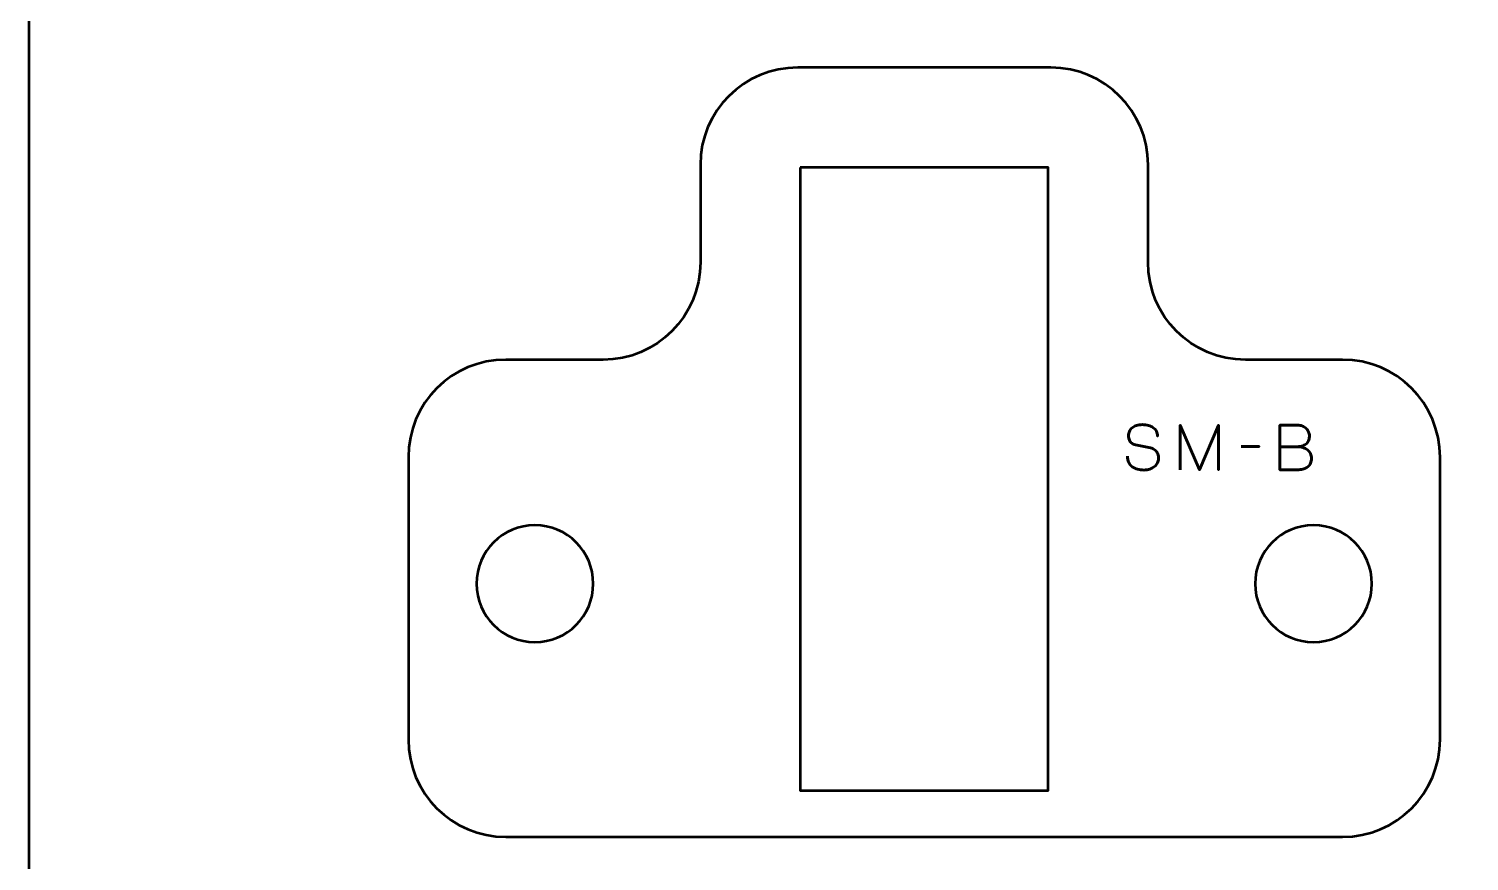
# Model space of a CAD drawing. Header units: centimetres. Extents: x -17.9 to -3.1, y -25.3 to -4.3.
# Drawn here: x -17.9 to -10.5, y -14.45 to -10.18 of the extents above; entities that cross this region are included whole.
import ezdxf

# ---------------------------------------------------------------- set-up
doc = ezdxf.new("R2010")
doc.units = ezdxf.units.CM
doc.header["$MEASUREMENT"] = 0
doc.layers.add('Layer 1', color=7, linetype='Continuous')

msp = doc.modelspace()

# ---------------------------------------------------------------- linework, layer by layer
at = {"layer": 'Layer 1', "color": 7, "lineweight": 53}
msp.add_open_spline([(-17.90003, -24.8499), (-17.90003, -24.8499), (-17.90003, -4.84994), (-17.90003, -4.84994), (-17.90003, -4.84994), (-17.90003, -4.57297), (-17.67694, -4.34998), (-17.39994, -4.34998), (-17.39994, -4.34998), (-17.39994, -4.34998), (-3.60007, -4.34998), (-3.60007, -4.34998), (-3.60007, -4.34998), (-3.32293, -4.34998), (-3.09997, -4.57297), (-3.09997, -4.84994), (-3.09997, -4.84994), (-3.09997, -4.84994), (-3.09997, -24.8499), (-3.09997, -24.8499), (-3.09997, -24.8499), (-3.09997, -25.1269), (-3.32293, -25.34999), (-3.60007, -25.34999), (-3.60007, -25.34999), (-3.60007, -25.34999), (-17.39994, -25.34999), (-17.39994, -25.34999), (-17.39994, -25.34999), (-17.67694, -25.34999), (-17.90003, -25.1269), (-17.90003, -24.8499)], degree=3, knots=[0, 0, 0, 0, 0.125, 0.125, 0.125, 0.125, 0.25, 0.25, 0.25, 0.25, 0.375, 0.375, 0.375, 0.375, 0.5, 0.5, 0.5, 0.5, 0.625, 0.625, 0.625, 0.625, 0.75, 0.75, 0.75, 0.75, 0.875, 0.875, 0.875, 0.875, 1, 1, 1, 1], dxfattribs=at)
at = {"layer": 'Layer 1', "color": 2, "lineweight": 53}
msp.add_open_spline([(-11.64993, -11.87501), (-11.64993, -11.87501), (-11.15007, -11.87497), (-11.15007, -11.87497), (-11.15007, -11.87497), (-10.87293, -11.87497), (-10.64997, -12.09806), (-10.64997, -12.37506), (-10.64997, -12.37506), (-10.64997, -12.37506), (-10.64997, -13.82493), (-10.64997, -13.82493), (-10.64997, -13.82493), (-10.64997, -14.10207), (-10.87293, -14.32503), (-11.15007, -14.32503), (-11.15007, -14.32503), (-11.15007, -14.32503), (-15.44994, -14.32503), (-15.44994, -14.32503), (-15.44994, -14.32503), (-15.72694, -14.32503), (-15.95003, -14.10207), (-15.95003, -13.82493), (-15.95003, -13.82493), (-15.95003, -13.82493), (-15.95003, -12.37506), (-15.95003, -12.37506), (-15.95003, -12.37506), (-15.95003, -12.09806), (-15.72694, -11.87497), (-15.44994, -11.87497), (-15.44994, -11.87497), (-15.44994, -11.87497), (-14.95007, -11.87501), (-14.95007, -11.87501), (-14.95007, -11.87501), (-14.67312, -11.87506), (-14.45003, -11.65197), (-14.45003, -11.37497), (-14.45003, -11.37497), (-14.45003, -11.37497), (-14.45003, -10.87507), (-14.45003, -10.87507), (-14.45003, -10.87507), (-14.45003, -10.59793), (-14.22694, -10.37497), (-13.94994, -10.37497), (-13.94994, -10.37497), (-13.94994, -10.37497), (-12.65007, -10.37497), (-12.65007, -10.37497), (-12.65007, -10.37497), (-12.37293, -10.37497), (-12.14997, -10.59793), (-12.14997, -10.87507), (-12.14997, -10.87507), (-12.14997, -10.87507), (-12.14997, -11.37497), (-12.14997, -11.37497), (-12.14997, -11.37497), (-12.14997, -11.65197), (-11.92688, -11.87506), (-11.64993, -11.87501)], degree=3, knots=[0, 0, 0, 0, 0.0625, 0.0625, 0.0625, 0.0625, 0.125, 0.125, 0.125, 0.125, 0.1875, 0.1875, 0.1875, 0.1875, 0.25, 0.25, 0.25, 0.25, 0.3125, 0.3125, 0.3125, 0.3125, 0.375, 0.375, 0.375, 0.375, 0.4375, 0.4375, 0.4375, 0.4375, 0.5, 0.5, 0.5, 0.5, 0.5625, 0.5625, 0.5625, 0.5625, 0.625, 0.625, 0.625, 0.625, 0.6875, 0.6875, 0.6875, 0.6875, 0.75, 0.75, 0.75, 0.75, 0.8125, 0.8125, 0.8125, 0.8125, 0.875, 0.875, 0.875, 0.875, 0.9375, 0.9375, 0.9375, 0.9375, 1, 1, 1, 1], dxfattribs=at)
at = {"layer": 'Layer 1', "color": 250, "lineweight": 53}
msp.add_open_spline([(-13.93753, -10.88754), (-13.93753, -10.88754), (-12.66253, -10.88754), (-12.66253, -10.88754), (-12.66253, -10.88754), (-12.66253, -10.88754), (-12.66253, -14.08754), (-12.66253, -14.08754), (-12.66253, -14.08754), (-12.66253, -14.08754), (-13.93753, -14.08754), (-13.93753, -14.08754), (-13.93753, -14.08754), (-13.93753, -14.08754), (-13.93753, -10.88754), (-13.93753, -10.88754)], degree=3, knots=[0, 0, 0, 0, 0.25, 0.25, 0.25, 0.25, 0.5, 0.5, 0.5, 0.5, 0.75, 0.75, 0.75, 0.75, 1, 1, 1, 1], dxfattribs=at)
at = {"layer": 'Layer 1', "color": 30, "lineweight": 53}
for points, knots in [([(-12.25577, -12.37047), (-12.25566, -12.38312), (-12.25344, -12.39397), (-12.249, -12.40302), (-12.249, -12.40302), (-12.2446, -12.41201), (-12.23847, -12.41937), (-12.23074, -12.42508), (-12.23074, -12.42508), (-12.22296, -12.43075), (-12.21402, -12.43493), (-12.20391, -12.43763), (-12.20391, -12.43763), (-12.19386, -12.44027), (-12.18306, -12.4416), (-12.17163, -12.4416), (-12.17163, -12.4416), (-12.1601, -12.44154), (-12.14972, -12.43985), (-12.14046, -12.43662), (-12.14046, -12.43662), (-12.13126, -12.43339), (-12.12337, -12.42905), (-12.11676, -12.4236), (-12.11676, -12.4236), (-12.1102, -12.41815), (-12.10512, -12.41207), (-12.10152, -12.40529), (-12.10152, -12.40529), (-12.09792, -12.39852), (-12.09601, -12.39159), (-12.09575, -12.38444), (-12.09575, -12.38444), (-12.09543, -12.37508), (-12.09681, -12.36651), (-12.09982, -12.35878), (-12.09982, -12.35878), (-12.10284, -12.35105), (-12.1075, -12.3446), (-12.11379, -12.33931), (-12.11379, -12.33931), (-12.12004, -12.33402), (-12.12792, -12.33031), (-12.13734, -12.32825), (-12.13734, -12.32825), (-12.13734, -12.32825), (-12.21513, -12.31142), (-12.21513, -12.31142), (-12.21513, -12.31142), (-12.22243, -12.30989), (-12.22873, -12.30729), (-12.23392, -12.30369), (-12.23392, -12.30369), (-12.2391, -12.30004), (-12.24312, -12.29502), (-12.24587, -12.28856), (-12.24587, -12.28856), (-12.24863, -12.28216), (-12.25005, -12.27401), (-12.25005, -12.26411), (-12.25005, -12.26411), (-12.25005, -12.2566), (-12.24852, -12.24951), (-12.2454, -12.24284), (-12.2454, -12.24284), (-12.24233, -12.23617), (-12.23778, -12.2303), (-12.2318, -12.22511), (-12.2318, -12.22511), (-12.22582, -12.21998), (-12.21841, -12.21596), (-12.20963, -12.21305), (-12.20963, -12.21305), (-12.20079, -12.21008), (-12.19068, -12.2086), (-12.17925, -12.20855), (-12.17925, -12.20855), (-12.16777, -12.20855), (-12.15724, -12.20987), (-12.14761, -12.21252), (-12.14761, -12.21252), (-12.13803, -12.21516), (-12.12972, -12.21897), (-12.12274, -12.22405), (-12.12274, -12.22405), (-12.11575, -12.22913), (-12.11035, -12.23538), (-12.10665, -12.24268), (-12.10665, -12.24268), (-12.10295, -12.25004), (-12.1012, -12.25845), (-12.10146, -12.26792), (-12.10146, -12.26792), (-12.1012, -12.25845), (-12.10295, -12.25004), (-12.10665, -12.24268), (-12.10665, -12.24268), (-12.11035, -12.23538), (-12.11575, -12.22913), (-12.12274, -12.22405), (-12.12274, -12.22405), (-12.12972, -12.21897), (-12.13803, -12.21516), (-12.14761, -12.21252), (-12.14761, -12.21252), (-12.15724, -12.20987), (-12.16777, -12.20855), (-12.17925, -12.20855), (-12.17925, -12.20855), (-12.19068, -12.2086), (-12.20079, -12.21008), (-12.20963, -12.21305), (-12.20963, -12.21305), (-12.21841, -12.21596), (-12.22582, -12.21998), (-12.2318, -12.22511), (-12.2318, -12.22511), (-12.23778, -12.2303), (-12.24233, -12.23617), (-12.2454, -12.24284), (-12.2454, -12.24284), (-12.24852, -12.24951), (-12.25005, -12.2566), (-12.25005, -12.26411), (-12.25005, -12.26411), (-12.25005, -12.27401), (-12.24868, -12.28216), (-12.24603, -12.28851), (-12.24603, -12.28851), (-12.24333, -12.29491), (-12.23937, -12.29988), (-12.23418, -12.30354), (-12.23418, -12.30354), (-12.22899, -12.30713), (-12.22264, -12.30978), (-12.21513, -12.31142), (-12.21513, -12.31142), (-12.21513, -12.31142), (-12.13734, -12.32825), (-12.13734, -12.32825), (-12.13734, -12.32825), (-12.12771, -12.33031), (-12.11977, -12.33402), (-12.11353, -12.33931), (-12.11353, -12.33931), (-12.10723, -12.3446), (-12.10263, -12.35105), (-12.09967, -12.35878), (-12.09967, -12.35878), (-12.09676, -12.36651), (-12.09543, -12.37508), (-12.09575, -12.38444), (-12.09575, -12.38444), (-12.09601, -12.39159), (-12.09792, -12.39852), (-12.10152, -12.40529), (-12.10152, -12.40529), (-12.10512, -12.41207), (-12.1102, -12.41815), (-12.11676, -12.4236), (-12.11676, -12.4236), (-12.12337, -12.42905), (-12.13126, -12.43339), (-12.14046, -12.43662), (-12.14046, -12.43662), (-12.14972, -12.43985), (-12.1601, -12.44154), (-12.17163, -12.4416), (-12.17163, -12.4416), (-12.18306, -12.4416), (-12.19386, -12.44027), (-12.20391, -12.43763), (-12.20391, -12.43763), (-12.21402, -12.43493), (-12.22296, -12.43075), (-12.23074, -12.42508), (-12.23074, -12.42508), (-12.23847, -12.41937), (-12.2446, -12.41201), (-12.249, -12.40302), (-12.249, -12.40302), (-12.25344, -12.39397), (-12.25566, -12.38312), (-12.25577, -12.37047)], [0, 0, 0, 0, 0.0217391, 0.0217391, 0.0217391, 0.0217391, 0.0434783, 0.0434783, 0.0434783, 0.0434783, 0.0652174, 0.0652174, 0.0652174, 0.0652174, 0.0869565, 0.0869565, 0.0869565, 0.0869565, 0.1086957, 0.1086957, 0.1086957, 0.1086957, 0.1304348, 0.1304348, 0.1304348, 0.1304348, 0.1521739, 0.1521739, 0.1521739, 0.1521739, 0.173913, 0.173913, 0.173913, 0.173913, 0.1956522, 0.1956522, 0.1956522, 0.1956522, 0.2173913, 0.2173913, 0.2173913, 0.2173913, 0.2391304, 0.2391304, 0.2391304, 0.2391304, 0.2608696, 0.2608696, 0.2608696, 0.2608696, 0.2826087, 0.2826087, 0.2826087, 0.2826087, 0.3043478, 0.3043478, 0.3043478, 0.3043478, 0.326087, 0.326087, 0.326087, 0.326087, 0.3478261, 0.3478261, 0.3478261, 0.3478261, 0.3695652, 0.3695652, 0.3695652, 0.3695652, 0.3913043, 0.3913043, 0.3913043, 0.3913043, 0.4130435, 0.4130435, 0.4130435, 0.4130435, 0.4347826, 0.4347826, 0.4347826, 0.4347826, 0.4565217, 0.4565217, 0.4565217, 0.4565217, 0.4782609, 0.4782609, 0.4782609, 0.4782609, 0.5, 0.5, 0.5, 0.5, 0.5217391, 0.5217391, 0.5217391, 0.5217391, 0.5434783, 0.5434783, 0.5434783, 0.5434783, 0.5652174, 0.5652174, 0.5652174, 0.5652174, 0.5869565, 0.5869565, 0.5869565, 0.5869565, 0.6086957, 0.6086957, 0.6086957, 0.6086957, 0.6304348, 0.6304348, 0.6304348, 0.6304348, 0.6521739, 0.6521739, 0.6521739, 0.6521739, 0.673913, 0.673913, 0.673913, 0.673913, 0.6956522, 0.6956522, 0.6956522, 0.6956522, 0.7173913, 0.7173913, 0.7173913, 0.7173913, 0.7391304, 0.7391304, 0.7391304, 0.7391304, 0.7608696, 0.7608696, 0.7608696, 0.7608696, 0.7826087, 0.7826087, 0.7826087, 0.7826087, 0.8043478, 0.8043478, 0.8043478, 0.8043478, 0.826087, 0.826087, 0.826087, 0.826087, 0.8478261, 0.8478261, 0.8478261, 0.8478261, 0.8695652, 0.8695652, 0.8695652, 0.8695652, 0.8913043, 0.8913043, 0.8913043, 0.8913043, 0.9130435, 0.9130435, 0.9130435, 0.9130435, 0.9347826, 0.9347826, 0.9347826, 0.9347826, 0.9565217, 0.9565217, 0.9565217, 0.9565217, 0.9782609, 0.9782609, 0.9782609, 0.9782609, 1, 1, 1, 1]), ([(-11.98431, -12.43969), (-11.98431, -12.43969), (-11.98431, -12.21077), (-11.98431, -12.21077), (-11.98431, -12.21077), (-11.98431, -12.21077), (-11.88588, -12.43969), (-11.88588, -12.43969), (-11.88588, -12.43969), (-11.88588, -12.43969), (-11.78714, -12.21077), (-11.78714, -12.21077), (-11.78714, -12.21077), (-11.78714, -12.21077), (-11.78714, -12.43969), (-11.78714, -12.43969), (-11.78714, -12.43969), (-11.78714, -12.43969), (-11.78714, -12.21077), (-11.78714, -12.21077), (-11.78714, -12.21077), (-11.78714, -12.21077), (-11.88588, -12.43969), (-11.88588, -12.43969), (-11.88588, -12.43969), (-11.88588, -12.43969), (-11.98431, -12.21077), (-11.98431, -12.21077), (-11.98431, -12.21077), (-11.98431, -12.21077), (-11.98431, -12.43969), (-11.98431, -12.43969)], [0, 0, 0, 0, 0.125, 0.125, 0.125, 0.125, 0.25, 0.25, 0.25, 0.25, 0.375, 0.375, 0.375, 0.375, 0.5, 0.5, 0.5, 0.5, 0.625, 0.625, 0.625, 0.625, 0.75, 0.75, 0.75, 0.75, 0.875, 0.875, 0.875, 0.875, 1, 1, 1, 1]), ([(-11.47218, -12.3219), (-11.47218, -12.3219), (-11.38423, -12.3219), (-11.38423, -12.3219), (-11.38423, -12.3219), (-11.3728, -12.32184), (-11.36307, -12.32026), (-11.35486, -12.31713), (-11.35486, -12.31713), (-11.34671, -12.31407), (-11.3401, -12.30989), (-11.33497, -12.30465), (-11.33497, -12.30465), (-11.32983, -12.29941), (-11.32613, -12.29348), (-11.3238, -12.28692), (-11.3238, -12.28692), (-11.32153, -12.28041), (-11.32047, -12.27364), (-11.32073, -12.26665), (-11.32073, -12.26665), (-11.32105, -12.25967), (-11.32253, -12.25289), (-11.32518, -12.24628), (-11.32518, -12.24628), (-11.32777, -12.23966), (-11.33169, -12.23369), (-11.33682, -12.22834), (-11.33682, -12.22834), (-11.34195, -12.223), (-11.34835, -12.21876), (-11.35613, -12.21564), (-11.35613, -12.21564), (-11.36391, -12.21247), (-11.37307, -12.21083), (-11.3836, -12.21077), (-11.3836, -12.21077), (-11.3836, -12.21077), (-11.47218, -12.21077), (-11.47218, -12.21077), (-11.47218, -12.21077), (-11.47218, -12.21077), (-11.47218, -12.43969), (-11.47218, -12.43969), (-11.47218, -12.43969), (-11.47218, -12.43969), (-11.37471, -12.43969), (-11.37471, -12.43969), (-11.37471, -12.43969), (-11.36561, -12.43969), (-11.35714, -12.43837), (-11.34931, -12.43577), (-11.34931, -12.43577), (-11.34148, -12.43313), (-11.33465, -12.42937), (-11.32872, -12.42434), (-11.32872, -12.42434), (-11.32285, -12.41937), (-11.31825, -12.41334), (-11.31496, -12.40619), (-11.31496, -12.40619), (-11.31168, -12.39905), (-11.30999, -12.39095), (-11.30994, -12.3819), (-11.30994, -12.3819), (-11.31015, -12.3728), (-11.31205, -12.3646), (-11.31571, -12.35725), (-11.31571, -12.35725), (-11.31936, -12.34989), (-11.32444, -12.34359), (-11.331, -12.3383), (-11.331, -12.3383), (-11.33756, -12.33306), (-11.34539, -12.32899), (-11.35439, -12.32618), (-11.35439, -12.32618), (-11.36338, -12.32338), (-11.37333, -12.32195), (-11.38423, -12.3219), (-11.38423, -12.3219), (-11.37333, -12.32195), (-11.36338, -12.32338), (-11.35439, -12.32618), (-11.35439, -12.32618), (-11.34539, -12.32899), (-11.33756, -12.33306), (-11.331, -12.3383), (-11.331, -12.3383), (-11.32444, -12.34359), (-11.31936, -12.34989), (-11.31571, -12.35725), (-11.31571, -12.35725), (-11.31205, -12.3646), (-11.31015, -12.3728), (-11.30994, -12.3819), (-11.30994, -12.3819), (-11.30999, -12.39095), (-11.31168, -12.39905), (-11.31496, -12.40619), (-11.31496, -12.40619), (-11.31825, -12.41334), (-11.32285, -12.41937), (-11.32872, -12.42434), (-11.32872, -12.42434), (-11.33465, -12.42937), (-11.34148, -12.43313), (-11.34931, -12.43577), (-11.34931, -12.43577), (-11.35714, -12.43837), (-11.36561, -12.43969), (-11.37471, -12.43969), (-11.37471, -12.43969), (-11.37471, -12.43969), (-11.47218, -12.43969), (-11.47218, -12.43969), (-11.47218, -12.43969), (-11.47218, -12.43969), (-11.47218, -12.21077), (-11.47218, -12.21077), (-11.47218, -12.21077), (-11.47218, -12.21077), (-11.3836, -12.21077), (-11.3836, -12.21077), (-11.3836, -12.21077), (-11.37307, -12.21083), (-11.36391, -12.21247), (-11.35613, -12.21564), (-11.35613, -12.21564), (-11.34835, -12.21876), (-11.34195, -12.223), (-11.33682, -12.22834), (-11.33682, -12.22834), (-11.33169, -12.23369), (-11.32777, -12.23966), (-11.32518, -12.24628), (-11.32518, -12.24628), (-11.32253, -12.25289), (-11.32105, -12.25967), (-11.32073, -12.26665), (-11.32073, -12.26665), (-11.32047, -12.27364), (-11.32153, -12.28041), (-11.3238, -12.28692), (-11.3238, -12.28692), (-11.32613, -12.29348), (-11.32983, -12.29941), (-11.33497, -12.30465), (-11.33497, -12.30465), (-11.3401, -12.30989), (-11.34671, -12.31407), (-11.35486, -12.31713), (-11.35486, -12.31713), (-11.36307, -12.32026), (-11.3728, -12.32184), (-11.38423, -12.3219), (-11.38423, -12.3219), (-11.38423, -12.3219), (-11.47218, -12.3219), (-11.47218, -12.3219)], [0, 0, 0, 0, 0.025, 0.025, 0.025, 0.025, 0.05, 0.05, 0.05, 0.05, 0.075, 0.075, 0.075, 0.075, 0.1, 0.1, 0.1, 0.1, 0.125, 0.125, 0.125, 0.125, 0.15, 0.15, 0.15, 0.15, 0.175, 0.175, 0.175, 0.175, 0.2, 0.2, 0.2, 0.2, 0.225, 0.225, 0.225, 0.225, 0.25, 0.25, 0.25, 0.25, 0.275, 0.275, 0.275, 0.275, 0.3, 0.3, 0.3, 0.3, 0.325, 0.325, 0.325, 0.325, 0.35, 0.35, 0.35, 0.35, 0.375, 0.375, 0.375, 0.375, 0.4, 0.4, 0.4, 0.4, 0.425, 0.425, 0.425, 0.425, 0.45, 0.45, 0.45, 0.45, 0.475, 0.475, 0.475, 0.475, 0.5, 0.5, 0.5, 0.5, 0.525, 0.525, 0.525, 0.525, 0.55, 0.55, 0.55, 0.55, 0.575, 0.575, 0.575, 0.575, 0.6, 0.6, 0.6, 0.6, 0.625, 0.625, 0.625, 0.625, 0.65, 0.65, 0.65, 0.65, 0.675, 0.675, 0.675, 0.675, 0.7, 0.7, 0.7, 0.7, 0.725, 0.725, 0.725, 0.725, 0.75, 0.75, 0.75, 0.75, 0.775, 0.775, 0.775, 0.775, 0.8, 0.8, 0.8, 0.8, 0.825, 0.825, 0.825, 0.825, 0.85, 0.85, 0.85, 0.85, 0.875, 0.875, 0.875, 0.875, 0.9, 0.9, 0.9, 0.9, 0.925, 0.925, 0.925, 0.925, 0.95, 0.95, 0.95, 0.95, 0.975, 0.975, 0.975, 0.975, 1, 1, 1, 1]), ([(-11.67157, -12.31999), (-11.67157, -12.31999), (-11.57918, -12.31999), (-11.57918, -12.31999), (-11.57918, -12.31999), (-11.57918, -12.31999), (-11.67157, -12.31999), (-11.67157, -12.31999)], [0, 0, 0, 0, 0.5, 0.5, 0.5, 0.5, 1, 1, 1, 1])]:
    msp.add_open_spline(points, degree=3, knots=knots, dxfattribs=at)
at = {"layer": 'Layer 1', "lineweight": 53}
for points in [[(-15, -13.02507), (-15, -13.1907), (-15.13423, -13.32507), (-15.30001, -13.32507), (-15.30001, -13.32507), (-15.46567, -13.32507), (-15.60001, -13.1907), (-15.60001, -13.02507), (-15.60001, -13.02507), (-15.60001, -12.8593), (-15.46567, -12.72507), (-15.30001, -12.72507), (-15.30001, -12.72507), (-15.13423, -12.72507), (-15, -12.8593), (-15, -13.02507)], [(-11, -13.02507), (-11, -13.1907), (-11.13433, -13.32507), (-11.3, -13.32507), (-11.3, -13.32507), (-11.46563, -13.32507), (-11.6, -13.1907), (-11.6, -13.02507), (-11.6, -13.02507), (-11.6, -12.8593), (-11.46563, -12.72507), (-11.3, -12.72507), (-11.3, -12.72507), (-11.13433, -12.72507), (-11, -12.8593), (-11, -13.02507)]]:
    msp.add_open_spline(points, degree=3, knots=[0, 0, 0, 0, 0.25, 0.25, 0.25, 0.25, 0.5, 0.5, 0.5, 0.5, 0.75, 0.75, 0.75, 0.75, 1, 1, 1, 1], dxfattribs=at)

doc.saveas('drawing.dxf')
